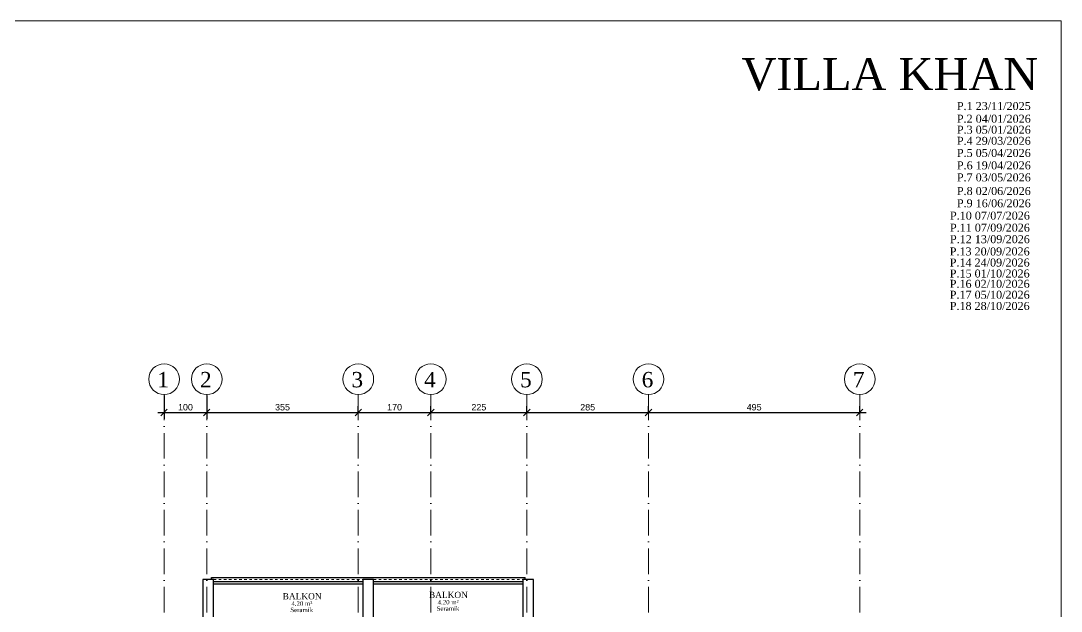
# Model space of a CAD drawing. Header units: centimetres. Extents: x 116407 to 128890, y -80763 to -76541.
# Drawn here: x 120100 to 122537, y -77924 to -76541 of the extents above; entities that cross this region are included whole.
import ezdxf
from ezdxf.enums import TextEntityAlignment as Align

# ---------------------------------------------------------------- set-up
doc = ezdxf.new("R2010")
doc.units = ezdxf.units.CM
doc.linetypes.add('ACAD_ISO10W100', pattern=[18, 12, -3, 0, -3])
doc.linetypes.add('KAPI ACILIS', pattern=[12, 6, -6])
doc.layers.get('0').update_dxf_attribs({"lineweight": 0})
for name, color, linetype, lineweight in [('00 aks yazi', 40, 'Continuous', 9), ('000 DUVAR UPDATED', 30, 'Continuous', 35), ('00_Axis', 70, 'ACAD_ISO10W100', 9), ('00_DUVAR', 150, 'Continuous', 30), ('00_TEXT', 255, 'Continuous', 13), ('02 MERDIVEN IZDUSUM', 50, 'Continuous', 20), ('02 MERDIVEN KORKULUK', 30, 'Continuous', 25), ('02 MERDIVEN PLAN', 90, 'Continuous', 25), ('04 DIS OLCU', 40, 'Continuous', 9), ('YAZI', 7, 'Continuous', 20)]:
    doc.layers.add(name, color=color, linetype=linetype, lineweight=lineweight)
doc.styles.add('Arial_1', font='arial.ttf', dxfattribs={"height": 15})
doc.styles.get("Standard").update_dxf_attribs({"font": 'times.ttf'})
doc.dimstyles.new('Ic Olcu 1-100', dxfattribs={"dimscale": 30.48, "dimtxt": 15, "dimasz": 0.492126, "dimexe": 0.492126, "dimexo": 0.0625, "dimgap": 0.15, "dimtad": 1, "dimdec": 0, "dimzin": 0, "dimdsep": 46, "dimtxsty": 'Arial_1', "dimblk1": 'OBLIQUE', "dimblk2": 'OBLIQUE', "dimsah": 1, "dimcen": 0.09, "dimdle": 0.492126, "dimadec": 0, "dimazin": 0, "dimtfac": 1, "dimtdec": 0, "dimtix": 1, "dimtmove": 0, "dimatfit": 3, "dimfxlon": 1, "dimtvp": 1, "dimtolj": 1, "dimtzin": 0, "dimarcsym": 2})

# ---------------------------------------------------------------- blocks, each defined once
blk = doc.blocks.new('oda ismi-flat-1-flat-2-flat-1')
at = {"layer": 'YAZI'}
for tag, height, p in [('ODAISMI', 25.9, (32.8, 3.2)), ('METREKARE', 18.7, (32.6, -58.7)), ('ODAISMI', 25.9, (32.8, -31.5)), ('MALZEME', 18.7, (34.4, -85.1))]:
    blk.add_attdef(tag, text='', height=height, dxfattribs=at).set_placement(p, align=Align.CENTER)
blk = doc.blocks.new('_Oblique')
at = {"color": 0, "linetype": 'ByBlock', "lineweight": -2}
blk.add_line((-0.5, -0.5), (0.5, 0.5), dxfattribs=at)
blk = doc.blocks.new('*D30')
at = {"layer": '04 DIS OLCU', "color": 0, "lineweight": -2, "transparency": 16777216}
for p, q in [((120435.3, -77418.7), (120435.3, -77473.8)), ((120535.3, -77418.7), (120535.3, -77473.8)), ((120420.3, -77458.8), (120550.3, -77458.8))]:
    blk.add_line(p, q, dxfattribs=at)
at = {"layer": 'Defpoints', "color": 0, "transparency": 16777216}
for p in [(120435.3, -77416.8), (120535.3, -77416.8), (120535.3, -77458.8)]:
    blk.add_point(p, dxfattribs=at)
at = {"layer": '04 DIS OLCU', "color": 0, "lineweight": -2, "transparency": 16777216, "xscale": 14.9999992057106, "yscale": 14.9999992057106, "zscale": 14.9999992057106, "rotation": 180}
blk.add_blockref('_Oblique', (120435.3, -77458.8), dxfattribs=at)
at = {"layer": '04 DIS OLCU', "color": 0, "lineweight": -2, "transparency": 16777216, "xscale": 14.9999992057106, "yscale": 14.9999992057106, "zscale": 14.9999992057106}
blk.add_blockref('_Oblique', (120535.3, -77458.8), dxfattribs=at)
at = {"layer": '04 DIS OLCU', "color": 0, "transparency": 16777216, "insert": (120485.3, -77446.6), "char_height": 15, "attachment_point": 5, "style": 'Arial_1'}
blk.add_mtext('\\A1;100', dxfattribs=at)
blk = doc.blocks.new('*D31')
at = {"layer": '04 DIS OLCU', "color": 0, "lineweight": -2, "transparency": 16777216}
for p, q in [((120535.3, -77418.7), (120535.3, -77473.8)), ((120890.3, -77458.8), (120890.3, -77443.8)), ((120520.3, -77458.8), (120905.3, -77458.8))]:
    blk.add_line(p, q, dxfattribs=at)
at = {"layer": 'Defpoints', "color": 0, "transparency": 16777216}
for p in [(120535.3, -77416.8), (120890.3, -77458.8), (120890.3, -77458.8)]:
    blk.add_point(p, dxfattribs=at)
at = {"layer": '04 DIS OLCU', "color": 0, "lineweight": -2, "transparency": 16777216, "xscale": 14.9999992057106, "yscale": 14.9999992057106, "zscale": 14.9999992057106, "rotation": 180}
blk.add_blockref('_Oblique', (120535.3, -77458.8), dxfattribs=at)
at = {"layer": '04 DIS OLCU', "color": 0, "lineweight": -2, "transparency": 16777216, "xscale": 14.9999992057106, "yscale": 14.9999992057106, "zscale": 14.9999992057106}
blk.add_blockref('_Oblique', (120890.3, -77458.8), dxfattribs=at)
at = {"layer": '04 DIS OLCU', "color": 0, "transparency": 16777216, "insert": (120712.8, -77446.6), "char_height": 15, "attachment_point": 5, "style": 'Arial_1'}
blk.add_mtext('\\A1;355', dxfattribs=at)
blk = doc.blocks.new('*D32')
at = {"layer": '04 DIS OLCU', "color": 0, "lineweight": -2, "transparency": 16777216}
for p, q in [((120890.3, -77458.8), (120890.3, -77443.8)), ((121060.3, -77458.8), (121060.3, -77443.8)), ((120875.3, -77458.8), (121075.3, -77458.8))]:
    blk.add_line(p, q, dxfattribs=at)
at = {"layer": 'Defpoints', "color": 0, "transparency": 16777216}
for p in [(120890.3, -77458.8), (121060.3, -77458.8), (121060.3, -77458.8)]:
    blk.add_point(p, dxfattribs=at)
at = {"layer": '04 DIS OLCU', "color": 0, "lineweight": -2, "transparency": 16777216, "xscale": 14.9999992057106, "yscale": 14.9999992057106, "zscale": 14.9999992057106, "rotation": 180}
blk.add_blockref('_Oblique', (120890.3, -77458.8), dxfattribs=at)
at = {"layer": '04 DIS OLCU', "color": 0, "lineweight": -2, "transparency": 16777216, "xscale": 14.9999992057106, "yscale": 14.9999992057106, "zscale": 14.9999992057106}
blk.add_blockref('_Oblique', (121060.3, -77458.8), dxfattribs=at)
at = {"layer": '04 DIS OLCU', "color": 0, "transparency": 16777216, "insert": (120975.3, -77446.6), "char_height": 15, "attachment_point": 5, "style": 'Arial_1'}
blk.add_mtext('\\A1;170', dxfattribs=at)
blk = doc.blocks.new('*D33')
at = {"layer": '04 DIS OLCU', "color": 0, "lineweight": -2, "transparency": 16777216}
for p, q in [((121060.3, -77458.8), (121060.3, -77443.8)), ((121285.3, -77458.8), (121285.3, -77443.8)), ((121045.3, -77458.8), (121300.3, -77458.8))]:
    blk.add_line(p, q, dxfattribs=at)
at = {"layer": 'Defpoints', "color": 0, "transparency": 16777216}
for p in [(121060.3, -77458.8), (121285.3, -77458.8), (121285.3, -77458.8)]:
    blk.add_point(p, dxfattribs=at)
at = {"layer": '04 DIS OLCU', "color": 0, "lineweight": -2, "transparency": 16777216, "xscale": 14.9999992057106, "yscale": 14.9999992057106, "zscale": 14.9999992057106, "rotation": 180}
blk.add_blockref('_Oblique', (121060.3, -77458.8), dxfattribs=at)
at = {"layer": '04 DIS OLCU', "color": 0, "lineweight": -2, "transparency": 16777216, "xscale": 14.9999992057106, "yscale": 14.9999992057106, "zscale": 14.9999992057106}
blk.add_blockref('_Oblique', (121285.3, -77458.8), dxfattribs=at)
at = {"layer": '04 DIS OLCU', "color": 0, "transparency": 16777216, "insert": (121172.8, -77446.6), "char_height": 15, "attachment_point": 5, "style": 'Arial_1'}
blk.add_mtext('\\A1;225', dxfattribs=at)
blk = doc.blocks.new('*D34')
at = {"layer": '04 DIS OLCU', "color": 0, "lineweight": -2, "transparency": 16777216}
for p, q in [((121285.3, -77458.8), (121285.3, -77443.8)), ((121570.3, -77458.8), (121570.3, -77443.8)), ((121270.3, -77458.8), (121585.3, -77458.8))]:
    blk.add_line(p, q, dxfattribs=at)
at = {"layer": 'Defpoints', "color": 0, "transparency": 16777216}
for p in [(121285.3, -77458.8), (121570.3, -77458.8), (121570.3, -77458.8)]:
    blk.add_point(p, dxfattribs=at)
at = {"layer": '04 DIS OLCU', "color": 0, "lineweight": -2, "transparency": 16777216, "xscale": 14.9999992057106, "yscale": 14.9999992057106, "zscale": 14.9999992057106, "rotation": 180}
blk.add_blockref('_Oblique', (121285.3, -77458.8), dxfattribs=at)
at = {"layer": '04 DIS OLCU', "color": 0, "lineweight": -2, "transparency": 16777216, "xscale": 14.9999992057106, "yscale": 14.9999992057106, "zscale": 14.9999992057106}
blk.add_blockref('_Oblique', (121570.3, -77458.8), dxfattribs=at)
at = {"layer": '04 DIS OLCU', "color": 0, "transparency": 16777216, "insert": (121427.8, -77446.6), "char_height": 15, "attachment_point": 5, "style": 'Arial_1'}
blk.add_mtext('\\A1;285', dxfattribs=at)
blk = doc.blocks.new('*D35')
at = {"layer": '04 DIS OLCU', "color": 0, "lineweight": -2, "transparency": 16777216}
for p, q in [((121570.3, -77458.8), (121570.3, -77443.8)), ((122065.3, -77458.8), (122065.3, -77443.8)), ((121555.3, -77458.8), (122080.3, -77458.8))]:
    blk.add_line(p, q, dxfattribs=at)
at = {"layer": 'Defpoints', "color": 0, "transparency": 16777216}
for p in [(121570.3, -77458.8), (122065.3, -77458.8), (122065.3, -77458.8)]:
    blk.add_point(p, dxfattribs=at)
at = {"layer": '04 DIS OLCU', "color": 0, "lineweight": -2, "transparency": 16777216, "xscale": 14.9999992057106, "yscale": 14.9999992057106, "zscale": 14.9999992057106, "rotation": 180}
blk.add_blockref('_Oblique', (121570.3, -77458.8), dxfattribs=at)
at = {"layer": '04 DIS OLCU', "color": 0, "lineweight": -2, "transparency": 16777216, "xscale": 14.9999992057106, "yscale": 14.9999992057106, "zscale": 14.9999992057106}
blk.add_blockref('_Oblique', (122065.3, -77458.8), dxfattribs=at)
at = {"layer": '04 DIS OLCU', "color": 0, "transparency": 16777216, "insert": (121817.8, -77446.6), "char_height": 15, "attachment_point": 5, "style": 'Arial_1'}
blk.add_mtext('\\A1;495', dxfattribs=at)

msp = doc.modelspace()

# ---------------------------------------------------------------- linework, layer by layer
at = {"layer": '00 aks yazi'}
msp.add_lwpolyline([(116406.9, -76541.3), (122537.3, -76541.3), (122537.3, -80578.7), (116406.9, -80578.7)], close=True, dxfattribs=at)
at = {"layer": '00_Axis', "linetype": 'ACAD_ISO10W100', "ltscale": 5}
for p, q in [((120435.3, -77416.8), (120435.3, -79746.5)), ((120535.3, -77416.8), (120535.3, -79746.5)), ((120890.3, -77416.8), (120890.3, -79746.5)), ((121060.3, -77416.8), (121060.3, -79746.5)), ((121285.3, -77416.8), (121285.3, -79746.5)), ((121570.3, -77416.8), (121570.3, -79746.5)), ((122065.3, -77416.8), (122065.3, -79746.5))]:
    msp.add_line(p, q, dxfattribs=at)
at = {"layer": '00_Axis', "linetype": 'ByBlock', "ltscale": 5}
for centre in [(120435.3, -77380.8), (120535.3, -77380.8), (120890.3, -77380.8), (121060.3, -77380.8), (121285.3, -77380.8), (121570.3, -77380.8), (122065.3, -77380.8)]:
    msp.add_circle(centre, 36, dxfattribs=at)
at = {"layer": '00_DUVAR'}
for points in [[(120526.2, -77850), (120526.2, -78440), (120551.2, -78440), (120551.2, -78415), (120756.2, -78415), (120756.2, -78575), (120801.2, -78575), (120801.2, -78565), (120781.2, -78565), (120781.2, -78390), (120551.2, -78390), (120551.2, -77995), (120611.2, -77995), (120611.2, -77970), (120551.2, -77970), (120551.2, -77850)], [(120901.2, -77970), (120861.2, -77970), (120861.2, -77995), (120901.2, -77995), (120901.2, -78565), (120891.2, -78565), (120891.2, -78575), (120936.2, -78575), (120936.2, -78565), (120926.2, -78565), (120926.2, -77995), (120991.2, -77995), (120991.2, -77970), (120926.2, -77970), (120926.2, -77850), (120901.2, -77850)], [(121301.2, -77850), (121276.2, -77850), (121276.2, -77970), (121241.2, -77970), (121241.2, -77995), (121276.2, -77995), (121276.2, -78335), (121046.2, -78335), (121046.2, -78345), (121276.2, -78345), (121276.2, -78655), (121036.2, -78655), (121036.2, -78565), (121026.2, -78565), (121026.2, -78680), (121341.2, -78680), (121341.2, -78655), (121301.2, -78655)]]:
    msp.add_lwpolyline(points, close=True, dxfattribs=at)
at = {"layer": '02 MERDIVEN IZDUSUM', "linetype": 'KAPI ACILIS'}
for points in [[(120551.2, -77850), (120901.2, -77850)], [(120926.2, -77850), (121276.2, -77850)]]:
    msp.add_lwpolyline(points, dxfattribs=at)
at = {"layer": '02 MERDIVEN KORKULUK'}
for points in [[(120551.2, -77855), (120901.2, -77855)], [(120551.2, -77860), (120901.2, -77860)], [(120926.2, -77855), (121276.2, -77855)], [(120926.2, -77860), (121276.2, -77860)]]:
    msp.add_lwpolyline(points, dxfattribs=at)
at = {"layer": '02 MERDIVEN PLAN'}
for points in [[(120546.2, -77845), (121281.2, -77845)], [(120546.2, -77850), (120546.2, -77845)], [(121281.2, -77850), (121281.2, -77845)]]:
    msp.add_lwpolyline(points, dxfattribs=at)

# ---------------------------------------------------------------- block references
at = {"layer": '000 DUVAR UPDATED'}
ref = msp.add_blockref('oda ismi-flat-1-flat-2-flat-1', (120739.7, -77878.7), dxfattribs=dict(at, xscale=0.5599999999999999, yscale=0.5599999999999999, zscale=0.5599999999999999))
ref.add_attrib('METREKARE', '4.20 m²', dxfattribs={"layer": 'YAZI', "height": 10.45}).set_placement((120758.2, -77911.6), align=Align.CENTER)
ref.add_attrib('MALZEME', 'Seramik', dxfattribs={"layer": 'YAZI', "height": 10.45}).set_placement((120757.7, -77926.4), align=Align.CENTER)
ref.add_attrib('ODAISMI', 'BALKON', dxfattribs={"layer": 'YAZI', "height": 14.52}).set_placement((120758.7, -77896.4), align=Align.CENTER)
ref = msp.add_blockref('oda ismi-flat-1-flat-2-flat-1', (121082.5, -77875.6), dxfattribs=dict(at, xscale=0.5599999999999999, yscale=0.5599999999999999, zscale=0.5599999999999999))
ref.add_attrib('METREKARE', '4.20 m²', dxfattribs={"layer": 'YAZI', "height": 10.45}).set_placement((121100.9, -77908.5), align=Align.CENTER)
ref.add_attrib('MALZEME', 'Seramik', dxfattribs={"layer": 'YAZI', "height": 10.45}).set_placement((121100.5, -77923.3), align=Align.CENTER)
ref.add_attrib('ODAISMI', 'BALKON', dxfattribs={"layer": 'YAZI', "height": 14.52}).set_placement((121101.5, -77893.3), align=Align.CENTER)

# ---------------------------------------------------------------- texts
at = {"layer": '00 aks yazi', "char_height": 36, "width": 76.753, "attachment_point": 3}
for s, insert in [('1', (120446.6, -77363.8)), ('2', (120546.6, -77363.8)), ('3', (120901.6, -77363.8)), ('4', (121071.6, -77363.8)), ('5', (121296.6, -77363.8)), ('6', (121581.6, -77363.8)), ('7', (122076.6, -77363.8))]:
    msp.add_mtext(s, dxfattribs=dict(at, insert=insert))
at = {"layer": '00_TEXT'}
for s, height, p in [('VILLA KHAN ', 75, (121788.2, -76703.7)), ('P.1 23/11/2025', 18.75, (122292.9, -76750.3)), ('P.2 04/01/2026', 18.75, (122292.9, -76780)), ('P.3 05/01/2026', 18.75, (122292.9, -76805.7)), ('P.4 29/03/2026', 18.75, (122292.9, -76831.8)), ('P.5 05/04/2026', 18.75, (122292.9, -76860.2)), ('P.6 19/04/2026', 18.75, (122292.9, -76889.3)), ('P.7 03/05/2026', 18.75, (122292.9, -76917.4)), ('P.8 02/06/2026', 18.75, (122292.9, -76949.4)), ('P.9 16/06/2026', 18.75, (122292.9, -76978.1)), ('P.10 07/07/2026', 18.75, (122276.7, -77007)), ('P.11 07/09/2026', 18.75, (122276.7, -77035.3)), ('P.12 13/09/2026', 18.75, (122276.7, -77062.2)), ('P.13 20/09/2026', 18.75, (122276.2, -77090.9)), ('P.14 24/09/2026', 18.75, (122276.2, -77116.9)), ('P.15 01/10/2026', 18.75, (122276.2, -77142.6)), ('P.16 02/10/2026', 18.75, (122276.2, -77166.7)), ('P.17 05/10/2026', 18.75, (122276.2, -77192.3)), ('P.18 28/10/2026', 18.75, (122276.2, -77218.6))]:
    msp.add_text(s, height=height, dxfattribs=at).set_placement(p)

# ---------------------------------------------------------------- dimensions: what is measured, and where the dimension line sits
at = {"layer": '04 DIS OLCU'}
for base, p1, p2, picture, middle in [((120535.3, -77458.8), (120435.3, -77416.8), (120535.3, -77416.8), '*D30', (120485.3, -77446.6)), ((120890.3, -77458.8), (120535.3, -77416.8), (120890.3, -77458.8), '*D31', (120712.8, -77446.6)), ((121060.3, -77458.8), (120890.3, -77458.8), (121060.3, -77458.8), '*D32', (120975.3, -77446.6)), ((121285.3, -77458.8), (121060.3, -77458.8), (121285.3, -77458.8), '*D33', (121172.8, -77446.6)), ((121570.3, -77458.8), (121285.3, -77458.8), (121570.3, -77458.8), '*D34', (121427.8, -77446.6)), ((122065.3, -77458.8), (121570.3, -77458.8), (122065.3, -77458.8), '*D35', (121817.8, -77446.6))]:
    dim = msp.add_linear_dim(base=base, p1=p1, p2=p2, dimstyle='Ic Olcu 1-100', override={"dimpost": '<>', "dimtmove": 1}, dxfattribs=at)
    dim.commit()
    dim.dimension.update_dxf_attribs({"geometry": picture, "text_midpoint": middle})

doc.saveas('drawing.dxf')
